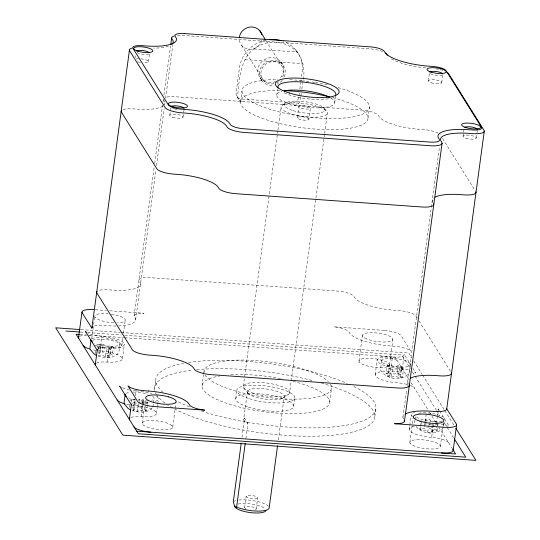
<?xml version="1.0" encoding="UTF-8"?>
<svg xmlns="http://www.w3.org/2000/svg" width="540" height="540" viewBox="0 0 540 540"><rect width="100%" height="100%" fill="white"/><g stroke="black" fill="none" stroke-linecap="round" stroke-linejoin="round"><path stroke-width="0.41" stroke-dasharray="2.7 2.03" d="M91.76 338.6L94.777 316.291M95.276 353.889L95.897 349.292M135.439 57.429L135.661 55.762M98.064 349.144L98.273 347.612L96.316 346.228L99.826 346.194L100.872 345.485L99.178 344.284L98.557 348.881M98.793 353.849L99.839 353.14L98.145 351.945L98.456 349.643M96.444 363.15A14.614 4.03 7.7 0 1 107.075 362.07A19.001 5.238 7.7 0 0 122.067 357.77A19.001 5.238 7.7 0 0 100.042 350.818L101.999 336.339A14.614 4.03 7.7 0 1 87.716 333.018M99.839 353.14L100.872 345.485M103.235 344.243L104.929 345.438L107.933 346.106L111.443 346.073L113.4 347.45L112.361 355.111L110.41 353.727L106.893 353.768L103.889 353.099L102.195 351.898L103.235 344.243L99.178 344.284M113.4 347.45L109.89 347.49L108.837 348.199L110.531 349.394L109.499 357.048L107.602 357.163L105.449 357.095L106.481 349.441L104.787 348.239L101.783 347.571L98.273 347.612M109.499 357.048L107.804 355.853L108.837 348.199M107.075 362.07L109.033 347.598A19.001 5.238 7.7 0 0 124.025 343.291A19.001 5.238 7.7 0 0 101.999 336.339M148.433 61.634L149.56 53.278A6.723 1.856 7.7 0 1 144.565 54.446A6.723 1.856 7.7 0 1 137.093 52.63M110.41 353.727L111.443 346.073M119.968 344.068L118.841 352.424C113.913 359.06 105.091 358.155 98.138 356.13M121.804 345.782L122.918 337.52M123.478 333.389L125.267 320.166M122.398 358.844L124.355 344.365M134.082 315.832L154.231 166.772M154.683 163.438L162.581 105.057M163.026 101.722L163.37 99.218M163.924 95.081L170.532 46.244M135.648 319.761L155.918 169.871M156.478 165.699L164.147 108.986M164.714 104.821L164.936 103.154M165.605 98.186L172.773 45.212M129.674 404.71L129.256 407.768L129.722 407.207M169.749 115.337L170.431 110.329M170.539 109.492L170.768 107.818M131.362 402.172L131.774 399.107L135.459 399.924M147.326 404.933L146.603 410.292L145.118 411.298L141.44 410.481L138.571 410.508L137.288 411.386L133.036 410.434L134.075 402.779L135.358 401.909L133.974 400.937L130.295 400.113L131.774 399.107M130.95 417.494A14.614 4.03 7.7 0 1 141.183 416.61A19.001 5.238 7.7 0 0 156.175 412.304A19.001 5.238 7.7 0 0 134.15 405.358L135.02 398.918M135.452 395.705L136.107 390.879A19.001 5.238 7.7 0 1 139.786 391.244M133.036 410.434L134.325 409.563L135.358 401.909M137.288 411.386L138.321 403.724L134.075 402.779M132.212 407.093L137.288 407.552L138.571 406.681L139.192 402.091M139.3 401.321L139.61 399.026L143.856 399.971L142.823 407.626L141.534 408.496L142.918 409.475L146.603 410.292M141.534 408.496L142.573 400.842L143.856 399.971M141.183 416.61L142.709 405.344M142.817 404.541L143.141 402.131A19.001 5.238 7.7 0 0 148.905 402.26M183.08 117.032L184.214 108.682M142.202 423.272L144.436 406.748M144.882 403.441L145.557 398.486M145.118 411.298L145.948 405.175M147.427 404.17L147.636 402.638L143.957 401.821L142.573 400.842M154.561 388.442L155.696 380.093M152.948 406.958L153.4 403.616M153.515 402.786L154.076 398.608M156.506 413.377L157.268 407.747M157.376 406.944L157.7 404.527M157.808 403.724L158.463 398.898M172.692 427.154L176.047 402.361M202.068 385.985L203.587 374.726M203.701 373.923L204.025 371.507M240.462 101.993L241.967 90.862M235.717 398.763L236.844 390.407M276.75 95.283L277.54 89.431M243.331 386.134L277.385 134.258M277.493 133.427L277.83 130.923M277.945 130.086L281.104 106.738M245.882 438.48L247.914 423.448L243.986 420.64L243.709 419.263L247.475 391.419M242.015 437.373L244.613 418.163L247.914 423.448M298.937 95.789L299.39 92.448M299.842 89.107L300.632 83.261M300.746 82.424L301.084 79.92M301.536 76.579L302.103 72.407A32.15 30.125 -32 0 0 282.886 41.162M244.613 507.404L246.119 496.267M297.317 117.612L298.822 106.475M300.787 96.721L300.334 100.062A5.846 5.474 -32 0 1 293.888 105.219M300.901 95.884L301.239 93.38M301.806 89.201L302.596 83.356M302.711 82.519L303.048 80.015M303.163 79.178C305.519 68.803 302.339 58.313 295.853 50.092M256.176 509.085L257.681 497.948A5.846 1.613 7.7 0 0 249.386 495.329A5.846 1.613 7.7 0 0 248.643 498.042A5.846 1.613 7.7 0 0 257.681 497.948M308.88 119.293A5.846 1.613 7.7 0 0 300.578 116.674A5.846 1.613 7.7 0 0 299.835 119.387A5.846 1.613 7.7 0 0 308.88 119.293L310.385 108.155A5.846 1.613 7.7 0 0 302.083 105.536A5.846 1.613 7.7 0 0 301.34 108.257A5.846 1.613 7.7 0 0 310.385 108.155M278.343 439.979L284.189 396.765A18.562 5.117 7.7 0 0 257.83 388.449A18.562 5.117 7.7 0 0 255.474 397.062A18.562 5.117 7.7 0 0 284.189 396.765M289.575 392.863A23.382 6.446 7.7 0 0 256.372 382.388A23.382 6.446 7.7 0 0 253.409 393.242A23.382 6.446 7.7 0 0 289.575 392.863L324.081 137.653M324.196 136.816L324.533 134.318M324.648 133.481L327.355 113.468A23.382 6.446 7.7 0 0 294.151 102.992A23.382 6.446 7.7 0 0 291.182 113.846A23.382 6.446 7.7 0 0 327.355 113.468M293.686 406.127L294.813 397.777M334.719 102.647L335.732 95.135M329.596 402.199L331.553 387.72M367.99 118.206L369.495 107.069M358.965 361.031L362.428 335.421M375.158 374.807L377.116 360.329M381.496 360.619L380.585 370.062C386.039 379.593 402.057 381.672 409.273 373.181L410.407 364.831A14.614 4.03 7.7 0 0 389.651 358.283A14.614 4.03 7.7 0 0 387.801 365.067A14.614 4.03 7.7 0 0 410.407 364.831M374.841 416.448L375.968 408.092M387.086 365.769L390.305 366.788L390.899 367.74L388.706 368.368L387.673 376.022L389.867 375.394L389.273 374.443L386.046 373.424L387.086 365.769L389.617 365.04L392.837 366.059L395.962 366.282L398.156 365.654L401.882 366.829L400.842 374.483L398.648 375.111L399.242 376.063L402.469 377.082L403.502 369.421L400.282 368.408L399.688 367.457L401.882 366.829M389.462 364.912L392.924 339.296M386.046 373.424L388.577 372.701L389.617 365.04M428.382 80.899L429.516 72.542M389.867 375.394L392.432 357.095A14.614 4.03 7.7 0 0 404.197 354.341L411.143 365.459M387.673 376.022L391.392 377.197L392.432 369.542L394.625 368.908L397.751 369.137L400.97 370.15L403.502 369.421M388.577 372.701L391.804 373.714L394.929 373.937L397.123 373.309L398.156 365.654M398.648 375.111L399.688 367.457M391.392 377.197L393.586 376.569L396.711 376.792L399.938 377.811L400.97 370.15M402.26 369.09L404.217 354.611M441.713 82.593L442.847 74.237M402.941 417.19L406.748 389.009M407.194 385.695L431.21 208.082M431.325 207.252L439.499 146.779M409.266 429.34L409.698 426.127M409.806 425.324L411.224 414.862M409.86 442.402L413.323 416.786M414.929 420.167L414.693 424.595M415.044 419.33L415.382 416.826M428.76 424.481L433.181 424.798L432.149 432.452L427.727 432.142L426.998 430.974L424.366 430.144L420.538 429.874L419.823 429.179L420.728 420.869M420.538 429.874L421.16 425.277M421.261 424.514L421.571 422.213M463.037 136.296L463.489 132.955M463.597 132.125L464.049 128.783M424.805 424.501L425.129 422.091M425.237 421.288L426.539 411.635M425 424.062L424.589 427.12L425.318 428.288L423.529 428.8L419.695 428.524M425.412 420.998L425.621 419.465L427.775 419.533L430.043 419.783L430.772 420.944L433.404 421.774L437.231 422.05L436.718 425.878M425.831 424.46L426.35 420.633L425.621 419.465M427.727 432.142L428.551 426.013M429.32 425.142L430.043 419.783M432.149 432.452L431.42 431.291L432.142 425.932M432.243 425.162L432.452 423.637M448.565 442.712A14.614 4.03 7.7 0 0 431.622 437.366L433.364 424.494M436.367 423.623L437.238 417.19M437.346 416.387L438.325 409.144M431.42 431.291L433.208 430.778L437.036 431.048L436.199 429.705L436.61 426.64M476.368 137.99L477.495 129.641M437.036 431.048L437.657 426.458M437.764 425.689L438.075 423.394M440.35 446.276L443.03 426.452M443.144 425.621L443.813 420.667M444.062 422.705L443.387 427.714C436.408 435.976 420.822 434.282 415.226 425.237M147.636 402.638L146.151 403.643L142.472 402.827M243.709 419.263L244.613 418.163M282.332 105.226L285.451 103.052M283.21 397.96L288.347 394.369M152.179 407.902C146.435 414.072 137.302 412.445 130.275 409.928M107.804 355.853L108.85 355.144L112.361 355.111M138.321 399.897L139.61 399.026M402.469 377.082L399.938 377.811M426.35 420.633L424.562 421.146L421.497 420.923M110.531 349.394L106.481 349.441M98.145 351.945L102.195 351.898M97.936 355.259L103.748 355.901L105.449 357.095M254.09 48.965L296.737 52.016M245.012 59.562L302.805 63.693M95.431 309.744L106.326 310.527M109.674 310.77L144.031 313.254A14.614 4.03 7.7 0 0 134.332 316.656L135.041 317.783A35.073 9.666 7.7 0 1 118.658 325.937M80.946 329.609L120.454 332.431M121.297 332.492L408.8 353.038L411.919 358.013M80.17 332.033L84.368 332.336M87.73 332.572L121.331 334.976M124.686 335.212L401.888 355.023L410.333 368.537M80.264 334.523L86.157 334.942M89.519 335.185L123.869 337.635M124.706 337.696L394.97 357.014L409.232 379.823M436.199 429.705L432.365 429.435L429.739 428.605L429.01 427.437L426.742 427.194M138.571 406.681L142.823 407.626M392.432 369.542L388.706 368.368M397.123 373.309L400.842 374.483M132.941 408.591L134.325 409.563M297.479 52.691C288.522 42.086 272.747 39.467 260.327 45.117C240.57 53.528 239.355 77.274 237.695 95.58A5.846 5.474 -32 0 0 242.636 101.561M324.533 108.743L327.004 111.726M243.675 387.869L247.752 392.803M442.544 138.49L475.295 190.856M281.036 61.952L282.663 64.55M266.051 40.73L281.522 65.462M417.19 318.053L415.861 315.927A14.614 4.03 7.7 0 0 398.918 310.581L395.219 310.318A35.073 9.666 7.7 0 1 354.55 297.486L353.849 296.365A14.614 4.03 7.7 0 0 336.906 291.019L150.68 277.709A14.614 4.03 7.7 0 0 139.151 281.023L139.853 282.143A35.073 9.666 7.7 0 1 112.185 290.088L108.486 289.825A14.614 4.03 7.7 0 0 97.848 290.905M418.959 320.882L450.833 371.831M241.63 45.434L263.284 80.062M260.523 78.374L262.143 80.973M413.694 360.855L422.138 374.362M422.584 375.077L444.373 409.907M444.818 410.616L454.154 425.547M439.175 410.272L438.305 408.881A14.614 4.03 7.7 0 1 437.515 410.353M439.607 410.967L449.179 426.269M412.56 372.094L436.577 410.488M437.022 411.197L439.688 415.463M444.137 422.577L446.803 426.843M447.248 427.552L453.472 437.508M237.202 97.045L238.829 99.637M411.021 382.678L427.964 409.765M429.482 412.202L436.118 422.8M436.435 423.313L438.217 426.161M438.662 426.877L452.466 448.943M412.877 368.233L415.915 373.1A14.614 4.03 7.7 0 0 412.25 371.014M438.21 133.218A14.614 4.03 7.7 0 0 423.387 129.607L419.688 129.344A35.073 9.666 7.7 0 1 379.019 116.512L378.317 115.391A14.614 4.03 7.7 0 0 361.375 110.045L175.149 96.734A14.614 4.03 7.7 0 0 165.368 97.443M440.127 134.669A14.614 4.03 7.7 0 1 440.33 134.953M163.478 99.765A14.614 4.03 7.7 0 0 163.62 100.049L164.322 101.169A35.073 9.666 7.7 0 1 164.599 104.382M408.368 383.535A35.073 9.666 7.7 0 1 409.016 379.188M432.837 202.561A35.073 9.666 7.7 0 1 433.485 198.214M162.999 106.036A35.073 9.666 7.7 0 1 136.654 109.114L132.955 108.85A14.614 4.03 7.7 0 0 122.715 109.735M91.834 338.924A14.614 4.03 7.7 0 1 112.59 339.309A14.614 4.03 7.7 0 1 116.741 345.938A14.614 4.03 7.7 0 1 94.541 343.251M152.678 396.367A14.614 4.03 7.7 0 1 151.605 400.282M148.352 400.835A14.614 4.03 7.7 0 1 138.557 400.424M134.852 399.742A14.614 4.03 7.7 0 1 128.648 397.784M125.942 393.458A14.614 4.03 7.7 0 1 130.16 392.249M133.326 392.06A14.614 4.03 7.7 0 1 147.778 394.16M442.044 421.038A14.614 4.03 7.7 0 1 427.113 420.869A14.614 4.03 7.7 0 1 415.827 416.245M418.635 413.336A14.614 4.03 7.7 0 1 443.111 417.123M444.299 418.277A14.614 4.03 7.7 0 1 444.514 419.364M134.15 405.358A14.614 4.03 7.7 0 1 132.266 405.182M129.425 404.798A14.614 4.03 7.7 0 1 126.664 404.264M392.432 357.095A19.001 5.238 7.7 0 0 377.447 361.402A19.001 5.238 7.7 0 0 399.472 368.354A14.614 4.03 7.7 0 1 409.921 370.211M156.593 396.326A19.001 5.238 7.7 0 1 154.474 401.605M141.014 391.412A19.001 5.238 7.7 0 1 152.165 394.126M380.727 355.995A14.614 4.03 7.7 0 1 397.676 361.341M136.107 390.879A14.614 4.03 7.7 0 1 132.327 390.467M129.526 389.981A14.614 4.03 7.7 0 1 122.425 387.835M121.824 387.551A14.614 4.03 7.7 0 1 121.277 387.268M100.042 350.818A14.614 4.03 7.7 0 1 99.103 350.744M96.262 350.406A14.614 4.03 7.7 0 1 92.556 349.731M98.057 348.881A14.614 4.03 7.7 0 1 109.033 347.598M402.003 368.267A14.614 4.03 7.7 0 1 390.474 371.574A19.001 5.238 7.7 0 0 375.489 375.881A19.001 5.238 7.7 0 0 397.514 382.826A14.614 4.03 7.7 0 1 407.963 384.689M79.657 336.319A14.614 4.03 7.7 0 1 86.704 335.124M88.459 335.144A14.614 4.03 7.7 0 1 90.295 335.239M431.622 437.366A19.001 5.238 7.7 0 1 411.136 431.919A19.001 5.238 7.7 0 1 415.8 426.202M441.058 423.974A14.614 4.03 7.7 0 1 448.402 426.499M353.774 386.478A111.064 30.611 7.7 0 1 344.642 425.493A111.064 30.611 7.7 0 1 201.65 411.176M189.493 406.823A111.064 30.611 7.7 0 1 177.89 401.706M163.06 392.371A111.064 30.611 7.7 0 1 183.641 363.285M188.609 362.448A111.064 30.611 7.7 0 1 347.2 383.44M321.347 383.036A111.064 30.611 7.7 0 1 345.377 433.526A111.064 30.611 7.7 0 1 174.636 408.976M172.611 407.889A111.064 30.611 7.7 0 1 167.468 404.811M164.896 403.049A111.064 30.611 7.7 0 1 156.85 395.253M156.499 394.713A111.064 30.611 7.7 0 1 155.385 392.58M154.737 390.488A111.064 30.611 7.7 0 1 192.78 370.089M196.763 369.671A111.064 30.611 7.7 0 1 312.633 380.632M330.433 384.089A64.301 17.726 7.7 0 1 279.7 398.655A64.301 17.726 7.7 0 1 205.146 375.138M204.127 372.688A64.301 17.726 7.7 0 1 255.879 360.572A64.301 17.726 7.7 0 1 328.34 381.564M293.018 381.314A64.301 17.726 7.7 0 1 320.281 410.184A64.301 17.726 7.7 0 1 227.029 403.434A64.301 17.726 7.7 0 1 219.659 376.002M230.857 374.787A64.301 17.726 7.7 0 1 282.852 378.992M410.292 385.493A14.614 4.03 7.7 0 1 414.457 388.172M435.841 424.609A14.614 4.03 7.7 0 1 434.822 425.223M412.594 417.062A19.001 5.238 7.7 0 1 412.715 413.033M413.235 412.783A19.001 5.238 7.7 0 1 414.484 412.344M132.165 403.414A14.614 4.03 7.7 0 1 136.391 402.199M140.42 402.017A14.614 4.03 7.7 0 1 143.141 402.131M111.145 314.105A15.377 4.239 7.7 0 1 124.895 319.147A15.377 4.239 7.7 0 1 117.531 322.886M113.839 322.839A15.377 4.239 7.7 0 1 99.151 319.869L98.469 319.579A15.377 4.239 7.7 0 1 95.796 314.915A15.377 4.239 7.7 0 1 108.155 313.754M95.006 345.195A15.377 4.239 7.7 0 0 112.273 348.516A15.377 4.239 7.7 0 0 121.777 345.499L121.689 345.209A15.377 4.239 7.7 0 0 108.675 339.876A15.377 4.239 7.7 0 0 92.522 340.423M115.985 326.005A35.073 9.666 7.7 0 1 107.366 325.728L103.667 325.465A14.614 4.03 7.7 0 0 93.886 326.174M403.549 419.168A35.073 9.666 7.7 0 1 404.197 414.828M246.004 508.761A5.846 1.613 7.7 0 1 246.24 506.594A5.846 1.613 7.7 0 1 254.063 507.445A5.846 1.613 7.7 0 1 255.191 509.76M233.989 501.248A18.562 5.117 7.7 0 1 235.555 500.661M238.754 500.054A18.562 5.117 7.7 0 1 268.853 506.75M238.174 504.043A15.64 4.313 7.7 0 1 253.382 504.353A15.64 4.313 7.7 0 1 265.322 508.93M330.959 98.111A29.227 8.059 7.7 0 1 305.492 107.055A29.227 8.059 7.7 0 1 280.753 91.726M333.545 97.112A29.227 8.059 7.7 0 1 332.748 97.497M331.844 97.848A29.227 8.059 7.7 0 1 330.824 98.172M328.489 98.719A29.227 8.059 7.7 0 1 282.629 92.043M281.637 91.469A29.227 8.059 7.7 0 1 280.76 90.889M168.413 46.163A35.073 9.666 7.7 0 1 153.556 48.141M425.723 67.912A35.073 9.666 7.7 0 1 390.15 58.03M436.388 68.911A14.614 4.03 7.7 0 1 438.244 69.255M440.033 69.653A14.614 4.03 7.7 0 1 440.897 69.869M441.727 70.099A14.614 4.03 7.7 0 1 442.53 70.342M140.953 58.826A6.723 1.856 7.7 0 1 148.27 61.189A6.723 1.856 7.7 0 1 143.856 62.822M140.414 62.444A6.723 1.856 7.7 0 1 137.666 61.742M136.256 59.042A6.723 1.856 7.7 0 1 138.483 58.745M442.314 74.885A6.723 1.856 7.7 0 1 435.47 75.161A6.723 1.856 7.7 0 1 429.631 72.92M382.698 51.556A14.614 4.03 7.7 0 0 369.657 48.789L183.431 35.485A14.614 4.03 7.7 0 0 176.675 35.552M177.053 109.633A6.723 1.856 7.7 0 1 175.351 109.323M174.163 109.019A6.723 1.856 7.7 0 1 173.111 108.675M172.22 108.29A6.723 1.856 7.7 0 1 171.747 108.027M332.91 97.72A64.301 17.726 7.7 0 1 352.728 127.757A64.301 17.726 7.7 0 1 252.491 114.095A64.301 17.726 7.7 0 1 280.328 90.551M338.081 87.602A64.301 17.726 7.7 0 1 353.315 116.795A64.301 17.726 7.7 0 1 254.819 103.37A64.301 17.726 7.7 0 1 278.012 79.414M289.75 79.67A64.301 17.726 7.7 0 1 304.601 80.953M306.275 81.162A64.301 17.726 7.7 0 1 310.439 81.729M312.107 81.979A64.301 17.726 7.7 0 1 314.591 82.37M315.414 82.505A64.301 17.726 7.7 0 1 329.09 85.246M273.895 83.734A11.691 10.955 -32 0 1 260.982 72.191A11.691 10.955 -32 0 1 276.338 62.066A11.691 10.955 -32 0 1 281.947 78.422M278.782 81.668A11.691 10.955 -32 0 1 276.791 82.816M261.839 40.399A11.691 10.955 -32 0 1 248.501 49.194A11.691 10.955 -32 0 1 239.355 37.321M265.862 40.163A32.15 30.125 -32 0 0 239.456 67.925L236.068 92.988A5.846 5.474 -32 0 0 241.009 98.962L292.262 102.62A5.846 5.474 -32 0 0 298.715 97.463M284.344 76.889A13.156 12.326 -32 0 0 280.274 62.37C276.494 59.873 271.579 59.65 267.462 61.452A13.156 12.326 -32 0 0 259.916 76.714A13.156 12.326 -32 0 0 274.084 85.104M282.231 80.352A13.156 12.326 -32 0 1 277.344 84.071M275.717 81.473A13.156 12.326 -32 0 1 257.857 71.003A13.156 12.326 -32 0 1 275.522 58.232A13.156 12.326 -32 0 1 280.152 78.266M384.197 330.379L333.97 326.828A14.614 4.03 7.7 0 1 349.029 331.999L349.731 333.126A35.073 9.666 7.7 0 0 390.4 345.958L394.099 346.221A14.614 4.03 7.7 0 1 410.569 350.993L401.139 335.725A14.614 4.03 7.7 0 0 384.197 330.379M366.808 338.999L366.127 338.708A15.377 4.239 7.7 0 1 374.504 332.782A15.377 4.239 7.7 0 1 392.276 340.409A15.377 4.239 7.7 0 1 366.808 338.999M171.923 425.682L171.585 425.371A15.377 4.239 7.7 0 0 154.109 420.626A15.377 4.239 7.7 0 0 142.229 423.556L142.972 424.744A15.377 4.239 7.7 0 0 160.299 429.766A15.377 4.239 7.7 0 0 172.672 426.87L172.577 426.58A15.377 4.239 7.7 0 0 171.923 425.682M359.735 362.502L358.992 361.314A15.377 4.239 7.7 0 1 379.856 359.707A15.377 4.239 7.7 0 1 384.662 367.389A15.377 4.239 7.7 0 1 359.735 362.502M410.63 443.873L410.346 443.57A15.377 4.239 7.7 0 1 428.855 440.667A15.377 4.239 7.7 0 1 436.259 448.646A15.377 4.239 7.7 0 1 410.63 443.873M249.527 398.776A29.227 8.059 7.7 0 0 294.739 398.297A29.227 8.059 7.7 0 0 253.233 385.202A29.227 8.059 7.7 0 0 249.527 398.776M248.393 407.126A29.227 8.059 7.7 0 0 293.605 406.654A29.227 8.059 7.7 0 0 252.099 393.559A29.227 8.059 7.7 0 0 248.393 407.126M293.193 110.592A20.459 5.636 7.7 0 0 324.837 110.261A20.459 5.636 7.7 0 0 295.785 101.095A20.459 5.636 7.7 0 0 293.193 110.592M172.665 117.261A6.723 1.856 7.7 0 0 183.067 117.153A6.723 1.856 7.7 0 0 173.516 114.142A6.723 1.856 7.7 0 0 172.665 117.261M431.298 82.823A6.723 1.856 7.7 0 0 441.7 82.715A6.723 1.856 7.7 0 0 432.155 79.697A6.723 1.856 7.7 0 0 431.298 82.823M465.952 138.22A6.723 1.856 7.7 0 0 476.348 138.112A6.723 1.856 7.7 0 0 466.803 135.101A6.723 1.856 7.7 0 0 465.952 138.22"/><path stroke-width="0.81" d="M78.509 337.723L81.972 312.107M129.452 50.085L91.881 327.949A14.614 4.03 7.7 0 1 92.023 327.436M89.93 348.219L91.064 339.863A14.614 4.03 7.7 0 0 92.462 342.103M95.29 364.561L97.247 350.082M170.755 44.591L171.646 37.969M124.045 402.752L125.172 394.402A14.614 4.03 7.7 0 0 126.576 396.644M129.404 419.094L131.362 404.615M277.553 445.797L269.129 508.133A18.562 5.117 7.7 0 1 256.541 511.076A18.562 5.117 7.7 0 1 236.831 507.087L235.548 507.303L234.671 506.561L233.314 501.687L241.225 443.219M236.621 506.972L245.207 443.495M404.507 421.119L442.078 143.255M446.708 409.003L484.279 131.139M453.155 450.461L456.617 424.845M80.102 329.549L55.721 327.807L122.857 435.146L475.936 460.377L455.929 428.389M65.887 331.013L79.333 331.972M79.421 334.463L76.059 334.22L138.321 433.769L465.77 457.171L454.363 438.932M136.694 431.17L455.605 453.964L452.932 449.685M96.167 355.394L93.892 353.788L90.146 349.306M130.275 409.928L128 408.321L124.261 403.839M91.901 328.219L82.228 312.937A14.614 4.03 7.7 0 1 93.758 309.623M387.302 55.262L386.6 54.135A14.614 4.03 7.7 0 0 385.412 52.981M259.868 30.841L265.613 40.021M409.07 384.656A14.614 4.03 7.7 0 1 397.541 387.97L211.322 374.659A14.614 4.03 7.7 0 1 194.38 369.313L193.671 368.192A35.073 9.666 7.7 0 0 153.009 355.361L149.303 355.097A14.614 4.03 7.7 0 1 132.361 349.751L96.95 293.139A14.614 4.03 7.7 0 1 96.998 291.56M451.271 372.539A14.614 4.03 7.7 0 1 439.742 375.854L436.043 375.59A35.073 9.666 7.7 0 0 410.515 378.175M433.539 203.681A14.614 4.03 7.7 0 1 422.01 206.996L235.791 193.685A14.614 4.03 7.7 0 1 218.842 188.339L218.14 187.218A35.073 9.666 7.7 0 0 177.478 174.386L173.772 174.123A14.614 4.03 7.7 0 1 156.83 168.777L121.419 112.165A14.614 4.03 7.7 0 1 121.696 110.356M475.889 191.849A14.614 4.03 7.7 0 1 464.211 194.879L460.512 194.616A35.073 9.666 7.7 0 0 434.983 197.201M452.898 449.638A14.614 4.03 7.7 0 1 441.369 452.945M119.961 386.397A14.614 4.03 7.7 0 1 119.637 386.107L131.382 404.885A14.614 4.03 7.7 0 1 131.497 404.102M124.922 403.839A14.614 4.03 7.7 0 1 117.2 400.012M97.389 349.569A14.614 4.03 7.7 0 0 97.274 350.352L85.529 331.567A14.614 4.03 7.7 0 0 86.238 332.154M95.546 365.384A14.614 4.03 7.7 0 1 95.816 363.575M89.978 349.076A14.614 4.03 7.7 0 1 83.093 345.472M150.93 432.189A14.614 4.03 7.7 0 1 133.988 426.843M129.654 419.918A14.614 4.03 7.7 0 1 129.924 418.108M78.766 338.546A14.614 4.03 7.7 0 1 79.036 336.737M404.251 420.296A14.614 4.03 7.7 0 1 394.558 423.704L444.832 427.329A14.614 4.03 7.7 0 0 456.361 424.022L446.688 408.733A14.614 4.03 7.7 0 1 434.923 411.487L431.224 411.224A35.073 9.666 7.7 0 0 405.695 413.809M92.408 326.963A14.614 4.03 7.7 0 1 92.691 326.747M265.862 510.496A15.64 4.313 7.7 0 1 249.251 512.44A15.64 4.313 7.7 0 1 234.934 505.994M171.956 44.26A35.073 9.666 7.7 0 0 172.604 39.92L171.902 38.792A14.614 4.03 7.7 0 1 174.157 36.032M446.985 72.259A14.614 4.03 7.7 0 1 448.612 73.703L484.022 130.316A14.614 4.03 7.7 0 1 472.493 133.623L468.788 133.36A35.073 9.666 7.7 0 0 441.119 141.305L441.821 142.432A14.614 4.03 7.7 0 1 430.292 145.739L244.073 132.435A14.614 4.03 7.7 0 1 227.124 127.089L226.422 125.962A35.073 9.666 7.7 0 0 185.76 113.13L182.054 112.867A14.614 4.03 7.7 0 1 165.112 107.521L129.701 50.909A14.614 4.03 7.7 0 1 131.956 48.148M278.093 88.013A29.227 8.059 7.7 0 1 308.057 82.647A29.227 8.059 7.7 0 1 335.239 95.803M284.101 90.855A29.227 8.059 7.7 0 1 329.967 97.531M136.6 51.03A6.723 1.856 7.7 0 1 142.952 50.571A6.723 1.856 7.7 0 1 149.229 52.637M171.018 106.636A6.723 1.856 7.7 0 1 177.599 105.968A6.723 1.856 7.7 0 1 184.093 108.304M429.752 72.09A6.723 1.856 7.7 0 1 436.239 71.53A6.723 1.856 7.7 0 1 442.631 73.73M464.69 127.298A6.723 1.856 7.7 0 1 471.757 127.055A6.723 1.856 7.7 0 1 477.448 129.391M239.355 37.321A11.691 10.955 -32 0 1 250 27.054A11.691 10.955 -32 0 1 261.846 34.627M269.966 39.569A32.15 30.125 -32 0 1 281.347 40.675M284.243 90.639A64.301 17.726 7.7 0 1 329.13 96.755M184.397 33.568L183.613 33.52A11.691 3.22 7.7 0 0 175.014 35.984L176.216 38.07A37.996 10.476 7.7 0 1 148.257 46.096L141.413 45.637A11.691 3.22 7.7 0 0 132.813 48.107L168.5 105.172A11.691 3.22 7.7 0 0 181.143 109.154L188.028 109.681A37.996 10.476 7.7 0 1 229.109 122.641L230.519 124.733A11.691 3.22 7.7 0 0 243.155 128.722L430.866 142.135A11.691 3.22 7.7 0 0 439.466 139.671L438.264 137.585A37.996 10.476 7.7 0 1 466.223 129.56L473.067 130.019A11.691 3.22 7.7 0 0 481.667 127.548L445.973 70.484A11.691 3.22 7.7 0 0 433.337 66.501L426.452 65.975A37.996 10.476 7.7 0 1 385.371 53.015L383.96 50.922A11.691 3.22 7.7 0 0 371.324 46.933L184.397 33.568M148.19 391.001L144.484 390.731A14.614 4.03 7.7 0 1 128.02 385.958L137.45 401.227A14.614 4.03 7.7 0 0 154.393 406.573L204.62 410.13A14.614 4.03 7.7 0 1 189.56 404.953L188.851 403.826A35.073 9.666 7.7 0 0 148.19 391.001M168.649 396.88L167.771 396.637A15.377 4.239 7.7 0 0 148.898 395.469A15.377 4.239 7.7 0 0 149.364 400.95L150.039 401.24A15.377 4.239 7.7 0 0 172.928 403.724A15.377 4.239 7.7 0 0 168.649 396.88M419.992 421.187A15.377 4.239 7.7 0 0 443.772 420.937A15.377 4.239 7.7 0 0 421.943 414.052A15.377 4.239 7.7 0 0 419.992 421.187M431.177 72.151A9.646 2.659 7.7 0 0 446.094 71.996A9.646 2.659 7.7 0 0 432.398 67.676A9.646 2.659 7.7 0 0 431.177 72.151M172.544 106.596A9.646 2.659 7.7 0 0 187.461 106.434A9.646 2.659 7.7 0 0 173.765 102.114A9.646 2.659 7.7 0 0 172.544 106.596M465.824 127.555A9.646 2.659 7.7 0 0 480.749 127.4A9.646 2.659 7.7 0 0 467.046 123.073A9.646 2.659 7.7 0 0 465.824 127.555M289.305 92.981A32.15 8.863 7.7 0 0 339.039 92.455A32.15 8.863 7.7 0 0 293.382 78.05A32.15 8.863 7.7 0 0 289.305 92.981M137.889 51.192A9.646 2.659 7.7 0 0 152.813 51.037A9.646 2.659 7.7 0 0 139.111 46.717A9.646 2.659 7.7 0 0 137.889 51.192"/></g></svg>
